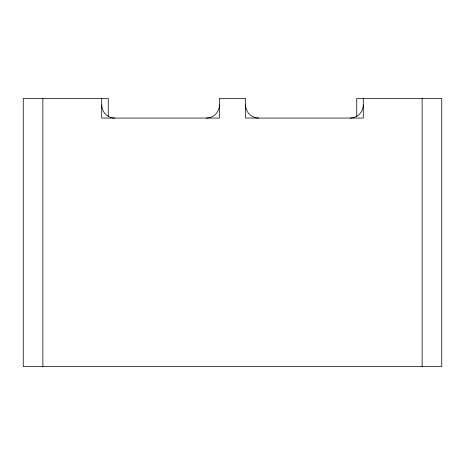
<?xml version="1.0" encoding="UTF-8"?>
<svg xmlns="http://www.w3.org/2000/svg" width="465" height="465" viewBox="0 0 465 465"><rect width="100%" height="100%" fill="white"/><g stroke="black" fill="none" stroke-linecap="round" stroke-linejoin="round"><path stroke-width="0.7" d="M422.133 98.452L422.133 366.548M363.281 98.452L363.281 118.064L245.578 118.064L245.578 98.452L219.422 98.452L219.422 118.064L101.719 118.064L101.719 98.452M356.742 116.61L356.742 98.452L441.75 98.452L441.75 366.548L23.25 366.548L23.25 98.452L108.258 98.452L108.258 116.61M42.867 98.452L42.867 366.548M114.797 118.069A13.078 13.078 0 0 1 101.719 104.991M363.281 104.991A13.078 13.078 0 0 1 350.203 118.069M258.656 118.069A13.078 13.078 0 0 1 245.578 104.991M219.422 104.991A13.078 13.078 0 0 1 206.344 118.069"/></g></svg>
